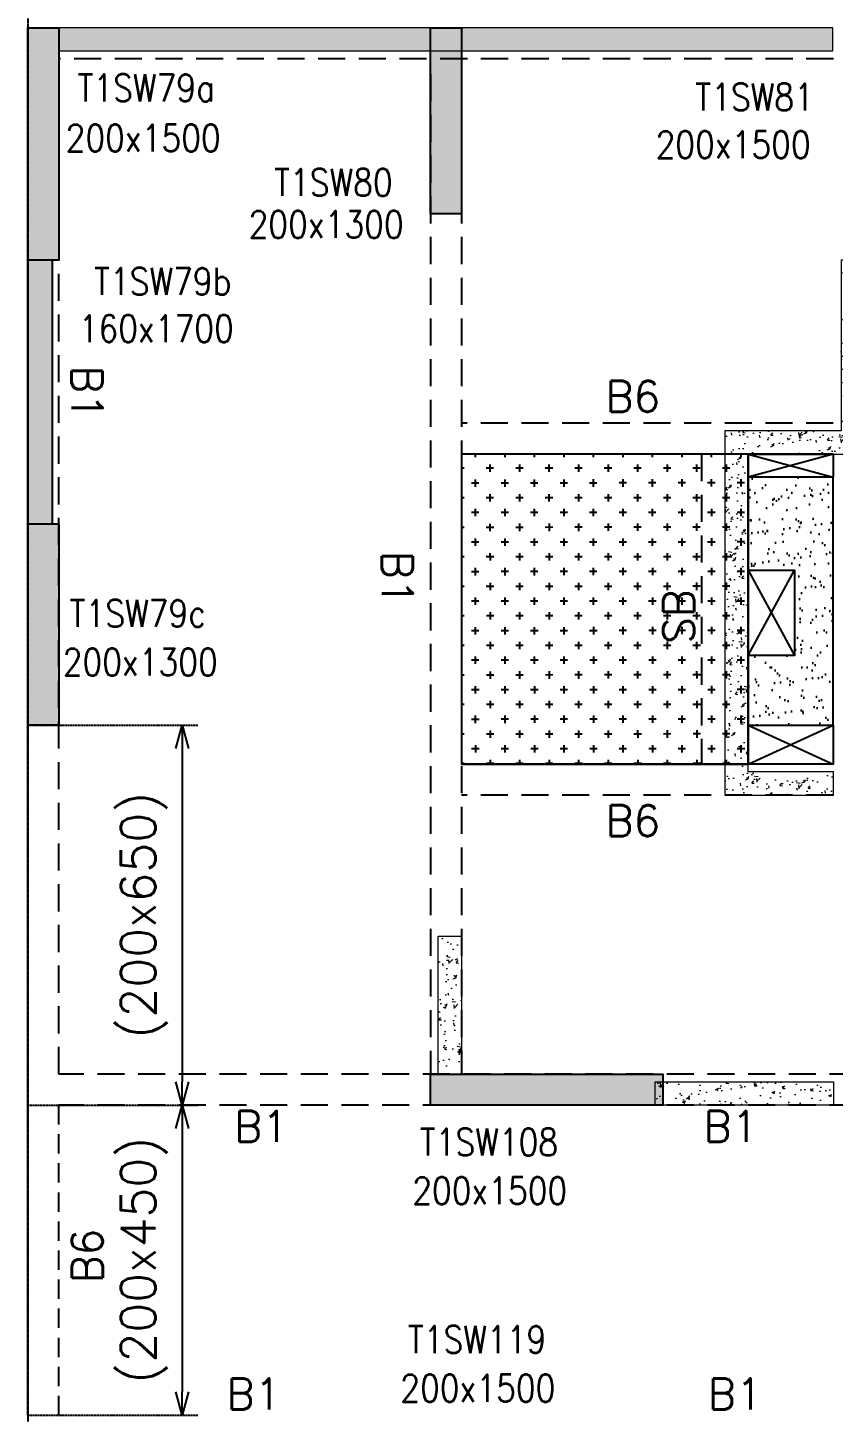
# Model space of a CAD drawing. Header units: millimetres. Extents: x 1078357 to 2594950, y -4969473 to -4636555.
# Drawn here: x 1400401 to 1405601, y -4665741 to -4656810 of the extents above; entities that cross this region are included whole.
import ezdxf

# ---------------------------------------------------------------- set-up
doc = ezdxf.new("R2010")
doc.units = ezdxf.units.MM
doc.header["$PDMODE"] = 35
for name, pattern in [('CONTINOUS', [0]), ('DOT', [0.25, 0, -0.25]), ('HIDDEN', [0.375, 0.25, -0.125])]:
    doc.linetypes.add(name, pattern=pattern)
doc.layers.get('0').update_dxf_attribs({"lineweight": 0})
doc.layers.get('Defpoints').update_dxf_attribs({"lineweight": 0})
for name, color, linetype, lineweight in [('A-_ANOTDIMA_D-', 6, 'Continuous', 13), ('COL. NO.', 30, 'Continuous', 25), ('COL. SIZE', 7, 'Continuous', 25), ('HATCH', 8, 'Continuous', 30), ('S-NON STR RCC WALL', 8, 'Continuous', 0)]:
    doc.layers.add(name, color=color, linetype=linetype, lineweight=lineweight)
for name, color, linetype in [('B-200x325', 201, 'HIDDEN'), ('B-200x450', 52, 'HIDDEN'), ('B-200x650', 241, 'HIDDEN'), ('B-300xSLAB THK.', 151, 'Continuous'), ('DC BEAM NO.', 7, 'Continuous'), ('DROP SLAB', 8, 'Continuous'), ('EXPANSION JOINT', 10, 'HIDDEN'), ('S-COLUMN_SHEAR WALL', 1, 'Continuous'), ('S-DIM', 2, 'Continuous'), ('SLAB FOLD', 8, 'Continuous')]:
    doc.layers.add(name, color=color, linetype=linetype)
doc.styles.add('Roman', font='romans')
doc.styles.add('ROMANS', font='romans.shx', dxfattribs={"width": 0.85})
doc.dimstyles.new('HARESH', dxfattribs={"dimtxt": 150, "dimasz": 75, "dimexe": 0, "dimexo": 0, "dimgap": 25, "dimtad": 1, "dimdec": 0, "dimdsep": 46, "dimtxsty": 'Roman', "dimblk": 'OBLIQUE', "dimcen": 225, "dimdle": 25, "dimclrd": 2, "dimclre": 2, "dimclrt": 7, "dimadec": 8, "dimazin": 1, "dimtfac": 1, "dimtdec": 0, "dimtmove": 0, "dimatfit": 0, "dimfxl": 1, "dimlwd": -1, "dimlwe": -1, "dimarcsym": 0})

# ---------------------------------------------------------------- blocks, each defined once
blk = doc.blocks.new('_Open30')
at = {"color": 0, "linetype": 'ByBlock', "lineweight": -2}
for p, q in [((-1, 0.268), (0, 0)), ((0, 0), (-1, -0.268)), ((0, 0), (-1, 0))]:
    blk.add_line(p, q, dxfattribs=at)
blk = doc.blocks.new('*D1100')
at = {"layer": 'Defpoints', "color": 0, "linetype": 'CONTINOUS', "ltscale": 0.5, "transparency": 16777216}
for p in [(1400401.5, -4661309.7, 0), (1400401.5, -4663759.6, 0), (1401398.6, -4663759.6)]:
    blk.add_point(p, dxfattribs=at)
at = {"layer": 'S-DIM', "color": 2, "linetype": 'DOT', "ltscale": 0.5, "transparency": 16777216}
for p, q in [((1400401.5, -4661309.7), (1401498.6, -4661309.7)), ((1400401.5, -4663759.6), (1401498.6, -4663759.6))]:
    blk.add_line(p, q, dxfattribs=at)
at = {"layer": 'S-DIM', "color": 2, "linetype": 'CONTINOUS', "ltscale": 0.5, "transparency": 16777216}
blk.add_line((1401398.6, -4661459.7), (1401398.6, -4663609.6), dxfattribs=at)
at = {"layer": 'S-DIM', "color": 2, "linetype": 'CONTINOUS', "ltscale": 0.5, "transparency": 16777216, "xscale": 150, "yscale": 150, "zscale": 150}
for p, rotation in [((1401398.6, -4661309.7), 90), ((1401398.6, -4663759.6), 270)]:
    blk.add_blockref('_Open30', p, dxfattribs=dict(at, rotation=rotation))
at = {"layer": 'S-DIM', "color": 7, "linetype": 'CONTINOUS', "ltscale": 0.5, "transparency": 16777216, "insert": (1401152.1, -4662534.6), "char_height": 225, "attachment_point": 5, "rotation": 90, "style": 'Roman'}
blk.add_mtext('(200x650)', dxfattribs=at)
blk = doc.blocks.new('*D1102')
at = {"layer": 'Defpoints', "color": 0, "linetype": 'CONTINOUS', "ltscale": 0.5, "transparency": 16777216}
for p in [(1400401.5, -4663759.7, 0), (1400401.5, -4665759.7, 0), (1401398.6, -4665759.7)]:
    blk.add_point(p, dxfattribs=at)
at = {"layer": 'S-DIM', "color": 2, "linetype": 'DOT', "ltscale": 0.5, "transparency": 16777216}
for p, q in [((1400401.5, -4663759.7), (1401498.6, -4663759.7)), ((1400401.5, -4665759.7), (1401498.6, -4665759.7))]:
    blk.add_line(p, q, dxfattribs=at)
at = {"layer": 'S-DIM', "color": 2, "linetype": 'CONTINOUS', "ltscale": 0.5, "transparency": 16777216}
blk.add_line((1401398.6, -4663909.7), (1401398.6, -4665609.7), dxfattribs=at)
at = {"layer": 'S-DIM', "color": 2, "linetype": 'CONTINOUS', "ltscale": 0.5, "transparency": 16777216, "xscale": 150, "yscale": 150, "zscale": 150}
for p, rotation in [((1401398.6, -4663759.7), 90), ((1401398.6, -4665759.7), 270)]:
    blk.add_blockref('_Open30', p, dxfattribs=dict(at, rotation=rotation))
at = {"layer": 'S-DIM', "color": 7, "linetype": 'CONTINOUS', "ltscale": 0.5, "transparency": 16777216, "insert": (1401152.1, -4664759.7), "char_height": 225, "attachment_point": 5, "rotation": 90, "style": 'Roman'}
blk.add_mtext('(200x450)', dxfattribs=at)
blk = doc.blocks.new('G$CD63B60BD')
at = {"layer": 'COL. NO.', "linetype": 'Continuous', "style": 'ROMANS', "width": 0.85}
for s, p in [('T1SW79a', (45047, 15424.4, 0)), ('T1SW81', (49034.4, 15365.8, -320.4)), ('T1SW80', (46315.9, 14814.6, -320.4)), ('T1SW79b', (45153.7, 14175.9, 0)), ('T1SW79c', (44996, 12034.4, 0)), ('T1SW108', (47256.1, 8624.3, -320.4)), ('T1SW119', (47179.4, 7350.6, -320.4))]:
    blk.add_text(s, height=175, dxfattribs=at).set_placement(p)
at = {"layer": 'COL. SIZE', "linetype": 'Continuous', "style": 'ROMANS', "width": 0.85}
for s, p in [('200x1500', (44970.2, 15101.1, 0)), ('200x1500', (48777.9, 15057.7, -320.4)), ('200x1300', (46151, 14543.5, -320.4)), ('160x1700', (45054.7, 13871.5, 0)), ('200x1300', (44951.3, 11720.3, 0)), ('200x1500', (47207, 8310.8, -320.4)), ('200x1500', (47130.2, 7037.1, -320.4))]:
    blk.add_text(s, height=175, dxfattribs=at).set_placement(p)

msp = doc.modelspace()

# ---------------------------------------------------------------- hatches: boundary and pattern name
at = {"layer": 'DROP SLAB'}
h = msp.add_hatch(dxfattribs=at)
h.set_pattern_fill('CROSS', color=8, scale=15, angle=0.03079)
h.set_pattern_definition([(180.03079016, (-1908740.52, 9380896.72), (-95.1987999, -95.3011726), [47.625, -142.875]), (270.03079016, (-1908764.35, 9380920.52), (95.3011726, -95.1987999), [47.625, -142.875])])
h.paths.add_polyline_path([(1405051.2, -4659560.1), (1403201.2, -4659560.1), (1403201.2, -4661559.9), (1405051.2, -4661559.9)])
at = {"layer": 'HATCH'}
h = msp.add_hatch(dxfattribs=at)
h.set_pattern_fill('AR-SAND', color=8, scale=3, angle=0.02985)
h.set_pattern_definition([(37.47015413, (-3626432.55, 18698799), (-4.72361136, 146.8264517), [0, -115.824, 0, -129.54, 0, -123.825]), (7.4701541, (-3626432.55, 18698799), (134.9689868, 214.9772528), [0, -62.484, 0, -104.394, 0, -40.005]), (327.4701541, (-3626526.28, 18698799.05), (237.2979035, 0.3075449), [0, -38.1, 0, -137.16, 0, -179.07]), (317.4701541, (-3626526.28, 18698799.05), (229.1017424, 66.759465), [0, -19.05, 0, -89.916, 0, -102.87])])
h.paths.add_polyline_path([(1405600.5, -4659709.6), (1405050.5, -4659709.6), (1405050.5, -4660309.7), (1405350.4, -4660309.7), (1405350.4, -4660859.6), (1405050.5, -4660859.6), (1405050.5, -4661309.6), (1405600.4, -4661309.6)])
at = {"layer": 'S-COLUMN_SHEAR WALL', "lineweight": 25}
h = msp.add_hatch(color=1, dxfattribs=at)
h.dxf.hatch_style = 1
h.paths.add_polyline_path([(1400401.3, -4656809.7), (1400601.3, -4656809.7), (1400601.3, -4658309.7), (1400401.3, -4658309.7)])
h = msp.add_hatch(color=1, dxfattribs=at)
h.dxf.hatch_style = 1
h.paths.add_polyline_path([(1403001.3, -4658009.8), (1403201.3, -4658009.8), (1403201.3, -4656809.7), (1403001.3, -4656809.7)])
at = {"layer": 'S-COLUMN_SHEAR WALL', "lineweight": 25, "extrusion": (-1.00316e-06, -2.11765e-11, 1)}
h = msp.add_hatch(color=1, dxfattribs=at)
h.dxf.hatch_style = 1
h.paths.add_polyline_path([(1400401.3, -4660009.6), (1400561.3, -4660009.6), (1400561.3, -4658309.6), (1400401.3, -4658309.6)])
at = {"layer": 'S-COLUMN_SHEAR WALL', "lineweight": 25}
h = msp.add_hatch(color=1, dxfattribs=at)
h.dxf.hatch_style = 1
h.paths.add_polyline_path([(1400601.3, -4661309.7), (1400401.3, -4661309.7), (1400401.3, -4660009.7), (1400601.3, -4660009.7)])
h = msp.add_hatch(color=1, dxfattribs=at)
h.dxf.hatch_style = 1
h.paths.add_polyline_path([(1403001.3, -4663559.7), (1404501.3, -4663559.7), (1404501.3, -4663759.7), (1403001.3, -4663759.7)])
at = {"layer": 'S-NON STR RCC WALL'}
h = msp.add_hatch(dxfattribs=at)
h.set_pattern_fill('AR-CONC', color=256)
h.set_pattern_definition([(50, (-6080943.95, 28118829.64), (182.184669, -15.93908554), [19.05, -209.55]), (355, (-6080943.95, 28118829.64), (-35.2434214, 191.0568452), [15.24, -167.6405842]), (100.4514447, (-6080928.76, 28118828.32), (146.9412471, 175.1177519), [16.1900088, -178.0902446]), (46.1842, (-6080943.95, 28118880.44), (271.0790409, -42.042328), [28.575, -314.325]), (96.6355576, (-6080921.36, 28118876.94), (237.404134, 247.4261246), [24.2850231, -267.1356082]), (351.1841512, (-6080943.95, 28118880.44), (237.404134, 247.4261246), [22.859967, -251.459732]), (21, (-6080918.55, 28118867.74), (151.6143913, -102.2651982), [19.05, -209.55]), (326, (-6080918.55, 28118867.74), (61.8020283, 184.1879661), [15.24, -167.64]), (71.451445, (-6080905.91, 28118859.22), (213.4164193, 81.9227689), [16.1900088, -178.0899376]), (37.5, (-6080943.946, 28118829.644), (3.08860325, 84.55503887), [0, -165.608, 0, -170.18, 0, -168.275]), (7.5, (-6080943.95, 28118829.64), (66.8196625, 100.18057482), [0, -97.028, 0, -161.798, 0, -64.135]), (327.5, (-6081000.59, 28118829.644), (135.59059517, -5.72874399), [0, -63.5, 0, -198.12, 0, -262.89]), (317.5, (-6081025.99, 28118829.64), (148.1291814, 25.42649103), [0, -82.55, 0, -131.572, 0, -186.69])])
h.paths.add_polyline_path([(1405598.5, -4656809.7), (1400601.5, -4656809.7), (1400601.5, -4656959.7), (1405598.5, -4656959.7)])
h = msp.add_hatch(dxfattribs=at)
h.set_pattern_fill('AR-CONC', color=256)
h.set_pattern_definition([(50, (-4983719.23, 23434810.46), (182.184669, -15.9390855), [19.05, -209.55]), (355, (-4983719.23, 23434810.46), (-35.2434214, 191.0568452), [15.24, -167.6405842]), (100.4514447, (-4983704.05, 23434809.13), (146.9412471, 175.1177519), [16.1900088, -178.0902446]), (46.1842, (-4983719.23, 23434861.26), (271.0790409, -42.042328), [28.575, -314.325]), (96.6355576, (-4983696.64, 23434857.75), (237.404134, 247.4261246), [24.2850231, -267.1356082]), (351.1841512, (-4983719.23, 23434861.26), (237.404134, 247.4261246), [22.859967, -251.459732]), (21, (-4983693.83, 23434848.56), (151.6143913, -102.2651982), [19.05, -209.55]), (326, (-4983693.83, 23434848.56), (61.8020283, 184.1879661), [15.24, -167.64]), (71.451445, (-4983681.2, 23434840.03), (213.4164193, 81.9227689), [16.1900088, -178.0899376]), (37.5, (-4983719.23, 23434810.456), (3.08860325, 84.55503887), [0, -165.608, 0, -170.18, 0, -168.275]), (7.5, (-4983719.23, 23434810.46), (66.8196625, 100.18057482), [0, -97.028, 0, -161.798, 0, -64.135]), (327.5, (-4983775.87, 23434810.456), (135.59059517, -5.728744), [0, -63.5, 0, -198.12, 0, -262.89]), (317.5, (-4983801.27, 23434810.46), (148.1291814, 25.42649103), [0, -82.55, 0, -131.572, 0, -186.69])])
h.paths.add_polyline_path([(1404901.5, -4659409.7), (1404901.5, -4661759.7), (1405601.5, -4661759.7), (1405601.5, -4661609.7), (1405051.5, -4661609.7), (1405051.5, -4659559.7), (1405801.5, -4659559.7), (1405801.5, -4658309.7), (1405651.5, -4658309.7), (1405651.5, -4659409.7)])
h = msp.add_hatch(dxfattribs=at)
h.set_pattern_fill('AR-CONC', color=256, angle=180)
h.set_pattern_definition([(50, (-6048483.69, 28118829.64), (182.184669, -15.93908554), [19.05, -209.55]), (355, (-6048483.7, 28118829.64), (-35.2434214, 191.0568452), [15.24, -167.6405842]), (100.4514447, (-6048468.51, 28118828.3), (146.9412471, 175.1177519), [16.1900088, -178.0902446]), (46.1842, (-6048483.7, 28118880.44), (271.0790409, -42.042328), [28.575, -314.325]), (96.6355576, (-6048461.1, 28118876.93), (237.404134, 247.4261246), [24.2850231, -267.1356082]), (351.1841512, (-6048483.7, 28118880.44), (237.404134, 247.4261246), [22.859967, -251.459732]), (21, (-6048458.29, 28118867.74), (151.6143913, -102.2651982), [19.05, -209.55]), (326, (-6048458.3, 28118867.74), (61.8020283, 184.1879661), [15.24, -167.64]), (71.451445, (-6048445.66, 28118859.21), (213.4164193, 81.9227689), [16.1900088, -178.0899376]), (37.5, (-6048483.69, 28118829.636), (3.08860325, 84.55503887), [0, -165.608, 0, -170.18, 0, -168.275]), (7.5, (-6048483.69, 28118829.64), (66.8196625, 100.18057482), [0, -97.028, 0, -161.798, 0, -64.135]), (327.5, (-6048540.334, 28118829.636), (135.59059517, -5.72874399), [0, -63.5, 0, -198.12, 0, -262.89]), (317.5, (-6048565.73, 28118829.64), (148.1291814, 25.42649103), [0, -82.55, 0, -131.572, 0, -186.69])])
h.paths.add_polyline_path([(1403051.5, -4662669.7), (1403201.5, -4662669.7), (1403201.5, -4663559.6), (1403051.5, -4663559.6)])
at = {"layer": 'S-NON STR RCC WALL', "ltscale": 700}
h = msp.add_hatch(dxfattribs=at)
h.set_pattern_fill('AR-CONC', color=256)
h.set_pattern_definition([(50, (280360.15, 106283), (182.184669, -15.9390855), [19.05, -209.55]), (355, (280360.15, 106283), (-35.2434214, 191.056845), [15.24, -167.640584]), (100.4514447, (280375.33, 106281.68), (146.941247, 175.117752), [16.190009, -178.0902446]), (46.1842, (280360.15, 106333.8), (271.079041, -42.042328), [28.575, -314.325]), (96.6355576, (280382.74, 106330.3), (237.404134, 247.426125), [24.285023, -267.135608]), (351.184151, (280360.15, 106333.8), (237.404134, 247.426125), [22.859967, -251.459732]), (21, (280385.55, 106321.1), (151.6143913, -102.265198), [19.05, -209.55]), (326, (280385.55, 106321.1), (61.802028, 184.187966), [15.24, -167.64]), (71.451445, (280398.19, 106312.58), (213.416419, 81.922769), [16.190009, -178.0899376]), (37.5, (280360.15, 106283.004), (3.08860325, 84.5550389), [0, -165.608, 0, -170.18, 0, -168.275]), (7.5, (280360.15, 106283), (66.8196625, 100.1805748), [0, -97.028, 0, -161.798, 0, -64.135]), (327.5, (280303.51, 106283.004), (135.5905952, -5.728744), [0, -63.5, 0, -198.12, 0, -262.89]), (317.5, (280278.11, 106283), (148.1291814, 25.426491), [0, -82.55, 0, -131.572, 0, -186.69])])
h.paths.add_polyline_path([(1404451.5, -4663609.7), (1405601.5, -4663609.7), (1405601.5, -4663759.7), (1404451.5, -4663759.7)])

# ---------------------------------------------------------------- linework, layer by layer
at = {"layer": 'B-200x325', "ltscale": 700}
for p, q in [((1405601.2, -4659360.1, 0), (1403201.2, -4659360.1, 0)), ((1405601, -4661759.9, 0), (1403201.2, -4661759.8, 0))]:
    msp.add_line(p, q, dxfattribs=at)
at = {"layer": 'B-200x325', "linetype": 'Continuous', "ltscale": 700}
for p, q in [((1405601.2, -4659560.1, 0), (1403201.2, -4659560.1, 0)), ((1405601, -4661559.9, 0), (1403201.2, -4661559.8, 0))]:
    msp.add_line(p, q, dxfattribs=at)
at = {"layer": 'B-200x450', "linetype": 'Continuous', "ltscale": 500}
msp.add_line((1400401.5, -4665759.7, 0), (1400401.5, -4663759.7, 0), dxfattribs=at)
at = {"layer": 'B-200x450', "linetype": 'HIDDEN', "ltscale": 500}
msp.add_line((1400601.5, -4665759.7, 0), (1400601.5, -4663759.6, 0), dxfattribs=at)
at = {"layer": 'B-200x650', "linetype": 'HIDDEN', "ltscale": 700}
for p, q in [((1405601.5, -4657009.7, 0), (1400601.5, -4657009.7, 0)), ((1403001.5, -4657109.7, 0), (1403001.5, -4663559.6, 0)), ((1403201.5, -4657109.7, 0), (1403201.5, -4663559.6, 0)), ((1400601.5, -4663559.6, 0), (1400601.5, -4658309.7, 0)), ((1406276.3, -4663559.6, 0), (1400601.5, -4663559.6, 0)), ((1406276.3, -4663759.6, 0), (1400601.5, -4663759.6, 0))]:
    msp.add_line(p, q, dxfattribs=at)
at = {"layer": 'B-200x650', "linetype": 'CONTINOUS', "ltscale": 700}
for p, q in [((1400401.5, -4663759.7, 0), (1400401.5, -4658309.7, 0)), ((1400401.5, -4660809.7, 0), (1400401.5, -4660809.7, 0))]:
    msp.add_line(p, q, dxfattribs=at)
at = {"layer": 'B-200x650', "ltscale": 700}
msp.add_line((1400401.5, -4660609.7, 0), (1400401.5, -4660609.7, 0), dxfattribs=at)
at = {"layer": 'B-300xSLAB THK.', "linetype": 'HIDDEN', "ltscale": 700}
msp.add_line((1404750.8, -4659560.1, 0), (1404750.8, -4661559.9, 0), dxfattribs=at)
at = {"layer": 'B-300xSLAB THK.', "linetype": 'ByBlock', "ltscale": 700}
msp.add_line((1405050.8, -4659560.1, 0), (1405050.8, -4661559.9, 0), dxfattribs=at)
at = {"layer": 'DROP SLAB', "color": 3, "linetype": 'CONTINOUS', "ltscale": 500}
for p, q in [((1405600.8, -4659559.7, 0), (1405050.8, -4659709.7, 0)), ((1405051.6, -4659559.9, 0), (1405600.8, -4659709.7, 0)), ((1405051.1, -4660309.6, 0), (1405351.1, -4660859.6, 0)), ((1405051.1, -4660859.6, 0), (1405351.1, -4660309.6, 0)), ((1405051.2, -4661309.7, 0), (1405601.1, -4661559.7, 0)), ((1405051.2, -4661559.7, 0), (1405601.2, -4661309.7, 0))]:
    msp.add_line(p, q, dxfattribs=at)
at = {"layer": 'DROP SLAB', "color": 3, "linetype": 'CONTINOUS', "ltscale": 500, "elevation": 0}
for points in [[(1405051.2, -4659560.1), (1403201.2, -4659560.1), (1403201.2, -4661559.9), (1405051.2, -4661559.9)], [(1405050.8, -4659559.9), (1405600.8, -4659559.9), (1405600.8, -4659709.7), (1405050.8, -4659709.7)], [(1405051.1, -4660309.6), (1405351.1, -4660309.6), (1405351.1, -4660859.6), (1405051.1, -4660859.6)], [(1405051.2, -4661309.7), (1405601.1, -4661309.7), (1405601.1, -4661559.7), (1405051.2, -4661559.7)]]:
    msp.add_lwpolyline(points, close=True, dxfattribs=at)
at = {"layer": 'EXPANSION JOINT'}
msp.add_line((1400401.5, -4654069.7, 0), (1400401.5, -4674402.2, 0), dxfattribs=at)
msp.add_line((1400401.5, -4654069.7, 0), (1400401.5, -4674402.2, 0), dxfattribs=at)
at = {"layer": 'S-COLUMN_SHEAR WALL', "color": 1, "lineweight": 25, "elevation": 0}
for points in [[(1400401.3, -4656809.7), (1400601.3, -4656809.7), (1400601.3, -4658309.7), (1400401.3, -4658309.7)], [(1403001.3, -4656809.7), (1403201.3, -4656809.7), (1403201.3, -4658009.8), (1403001.3, -4658009.8)], [(1400601.3, -4661309.7), (1400401.3, -4661309.7), (1400401.3, -4660009.7), (1400601.3, -4660009.7)], [(1403001.3, -4663559.7), (1404501.3, -4663559.7), (1404501.3, -4663759.7), (1403001.3, -4663759.7)]]:
    msp.add_lwpolyline(points, close=True, dxfattribs=at)
at = {"layer": 'S-COLUMN_SHEAR WALL', "color": 1, "lineweight": 25, "extrusion": (-1.00316e-06, -2.11765e-11, 1), "elevation": -1.4}
msp.add_lwpolyline([(1400401.3, -4660009.6), (1400561.3, -4660009.6), (1400561.3, -4658309.6), (1400401.3, -4658309.6)], close=True, dxfattribs=at)
at = {"layer": 'S-NON STR RCC WALL', "elevation": 0}
for points in [[(1405598.5, -4656809.7), (1400601.5, -4656809.7), (1400601.5, -4656959.7), (1405598.5, -4656959.7)], [(1404901.5, -4659409.7), (1404901.5, -4661759.7), (1405601.5, -4661759.7), (1405601.5, -4661609.7), (1405051.5, -4661609.7), (1405051.5, -4659559.7), (1405801.5, -4659559.7), (1405801.5, -4658309.7), (1405651.5, -4658309.7), (1405651.5, -4659409.7)]]:
    msp.add_lwpolyline(points, close=True, dxfattribs=at)
at = {"layer": 'S-NON STR RCC WALL', "ltscale": 700, "elevation": 0}
for points in [[(1403051.5, -4662669.7), (1403201.5, -4662669.7), (1403201.5, -4663559.6), (1403051.5, -4663559.6)], [(1404451.5, -4663609.7), (1405601.5, -4663609.7), (1405601.5, -4663759.7), (1404451.5, -4663759.7)]]:
    msp.add_lwpolyline(points, close=True, dxfattribs=at)
at = {"layer": 'SLAB FOLD', "color": 8, "ltscale": 1000, "elevation": 0}
msp.add_lwpolyline([(1405600.5, -4659709.6), (1405050.5, -4659709.6), (1405050.5, -4660309.7), (1405350.4, -4660309.7), (1405350.4, -4660859.6), (1405050.5, -4660859.6), (1405050.5, -4661309.6), (1405600.4, -4661309.6), (1405600.5, -4659709.6)], dxfattribs=at)

# ---------------------------------------------------------------- block references
at = {"layer": 'A-_ANOTDIMA_D-', "color": 2, "ltscale": 700}
msp.add_blockref('G$CD63B60BD', (1355676.2, -4672709.7, 0), dxfattribs=at)

# ---------------------------------------------------------------- texts
at = {"layer": 'B-200x325', "linetype": 'Continuous', "ltscale": 700, "style": 'ROMANS'}
for p in [(1404131.7, -4659287.9, -2.7), (1404131.7, -4662025.1, -2.7)]:
    msp.add_text('B6', height=200, rotation=0.00055, dxfattribs=at).set_placement(p)
at = {"layer": 'B-200x650', "linetype": 'HIDDEN', "ltscale": 500, "style": 'ROMANS'}
for rotation, p in [(269.99906, (1400684.7, -4658988, -2.7)), (269.99906, (1402687.6, -4660184.7, -2.7)), (359.99906, (1401733.6, -4663996.9, -2.7)), (359.99906, (1404763.5, -4663996.8, -2.7)), (0.00094, (1401685, -4665722.5, -2.7)), (0.00094, (1404792.2, -4665722.5, -2.7))]:
    msp.add_text('B1', height=200, rotation=rotation, dxfattribs=at).set_placement(p)
at = {"layer": 'B-300xSLAB THK.', "linetype": 'Continuous', "ltscale": 700, "style": 'ROMANS'}
msp.add_text('SB', height=200, rotation=90.00094, dxfattribs=at).set_placement((1404703.9, -4660784.3, -2.7))
at = {"layer": 'DC BEAM NO.', "linetype": 'HIDDEN', "ltscale": 500, "style": 'ROMANS'}
msp.add_text('B6', height=200, rotation=90, dxfattribs=at).set_placement((1400885.3, -4664908.9, -2.7))

# ---------------------------------------------------------------- dimensions: what is measured, and where the dimension line sits
at = {"layer": 'S-DIM', "linetype": 'CONTINOUS', "ltscale": 0.5}
for base, p1, p2, text, picture, middle in [((1401398.6, -4663759.6, 0), (1400401.5, -4661309.7, 0), (1400401.5, -4663759.6, 0), '(200x650)', '*D1100', (1401152.1, -4662534.6, 0)), ((1401398.6, -4665759.7, 0), (1400401.5, -4663759.7, 0), (1400401.5, -4665759.7, 0), '(200x450)', '*D1102', (1401152.1, -4664759.7, 0))]:
    dim = msp.add_linear_dim(base=base, p1=p1, p2=p2, angle=90, text=text, dimstyle='HARESH', override={"dimtxt": 225, "dimasz": 150, "dimexe": 100, "dimgap": 75, "dimtxsty": 'Roman', "dimblk1": 'Open30', "dimblk2": 'Open30', "dimsah": 1, "dimdle": 1, "dimfxl": 500, "dimarcsym": 1}, dxfattribs=at)
    dim.commit()
    dim.dimension.update_dxf_attribs({"geometry": picture, "text_midpoint": middle})

doc.saveas('drawing.dxf')
